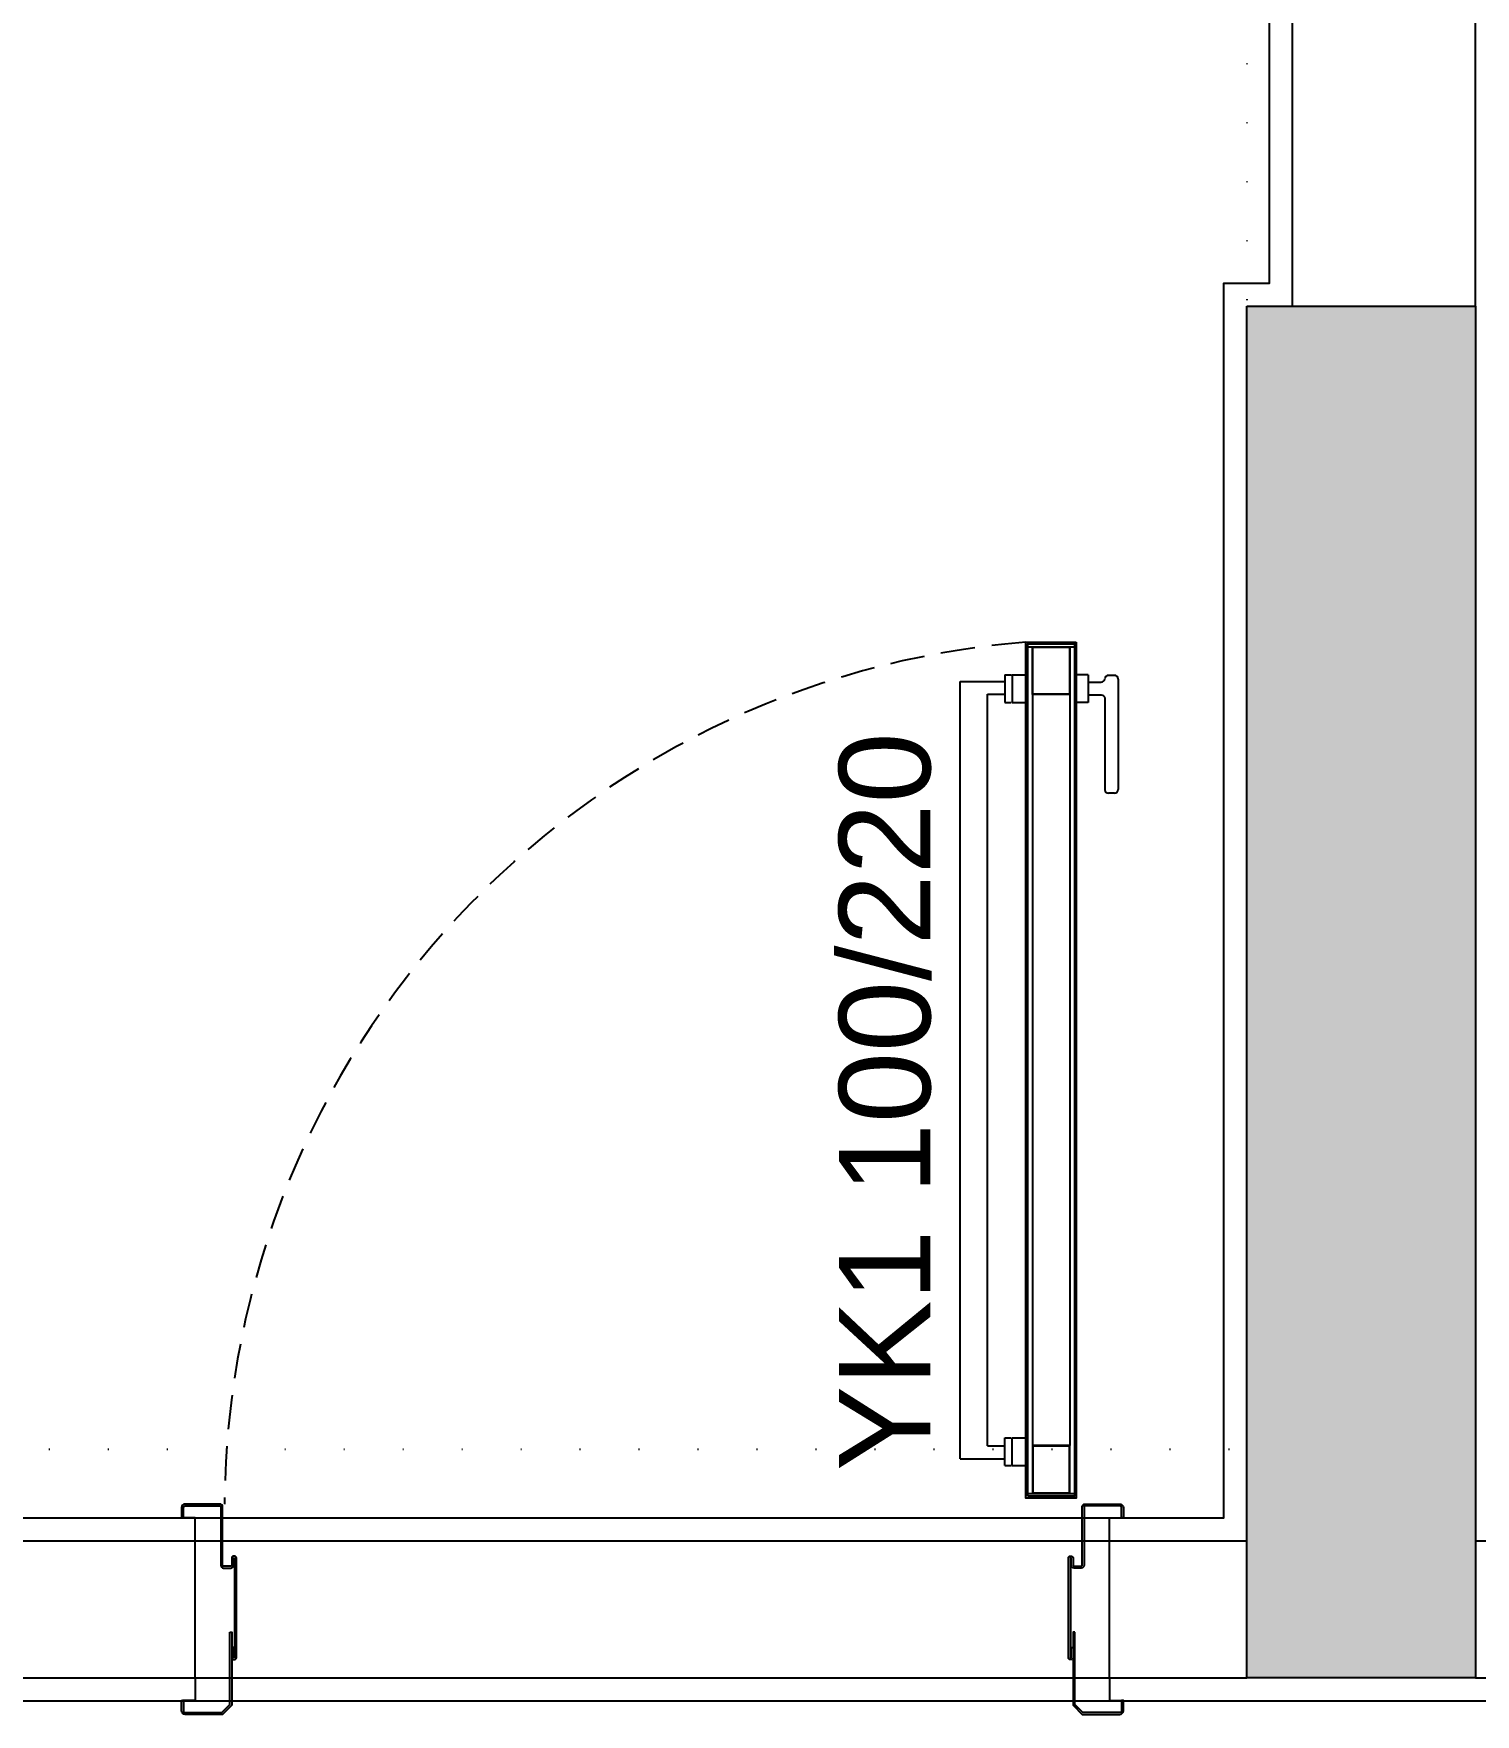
# Model space of a CAD drawing. Header units: inches. Extents: x 21 to 32698, y 13 to 3712.
# Drawn here: x 9199 to 9356.7, y 1858.1 to 2041.9 of the extents above; entities that cross this region are included whole.
import ezdxf

# ---------------------------------------------------------------- set-up
doc = ezdxf.new("R2010")
doc.units = ezdxf.units.IN
doc.header["$MEASUREMENT"] = 0
doc.set_wipeout_variables(frame=1)
doc.linetypes.add('( Hidden )', pattern=[0.375, 0.25, -0.125])
doc.linetypes.add('DOT', pattern=[6.35, 0, -6.35])
for name, color, linetype, lineweight in [('Z_MİM_-KM-BEAM-RAY', 8, 'DOT', 25), ('Z_MİM_-KM-DOOR', 8, 'Continuous', 25), ('Z_MİM_-KM-DOOR-FRAM', 8, 'Continuous', 25), ('Z_MİM_-KM-DOOR-IDEN', 8, 'Continuous', 25), ('Z_MİM_-KM-IRON-05', 8, 'Continuous', 25), ('Z_MİM_-KM-PATTERN-STRC', 8, 'Continuous', 25), ('Z_MİM_-KM-STRC-CONCRETE', 8, 'Continuous', 25), ('Z_MİM_-KM-WALL', 8, 'Continuous', 25), ('Z_MİM_-KM-WALL-PL', 8, 'Continuous', 25), ('Z_MİM_-KM-WALL-PLASTER', 8, 'Continuous', 25)]:
    doc.layers.add(name, color=color, linetype=linetype, lineweight=lineweight)
doc.styles.add('STYLE1', font='arial.ttf', dxfattribs={"height": 1})

# ---------------------------------------------------------------- blocks, each defined once
blk = doc.blocks.new('*U297')
at = {"layer": 'Z_MİM_-KM-DOOR-FRAM', "linetype": '( Hidden )', "ltscale": 15}
blk.add_arc((106.37, 24.38), 95.22, 94.5613, 179.5958, dxfattribs=at)
at = {"layer": 'Z_MİM_-KM-IRON-05'}
for p, q in [((99, 118.8), (104.1, 118.8)), ((99.5, 118.8), (99.5, 31.44)), ((103.6, 118.8), (103.6, 31.44)), ((91.6, 30), (91.6, 115)), ((91.6, 115), (96.49, 115)), ((96.49, 115.74), (96.49, 112.72)), ((96.49, 115.74), (97.2, 115.74)), ((97.3, 115.74), (97.3, 112.72)), ((97.3, 115.74), (98.8, 115.74)), ((105.6, 115.74), (104.3, 115.74)), ((105.6, 115.74), (105.6, 112.72)), ((105.6, 114.93), (107.02, 114.93)), ((108.48, 115.67), (107.81, 115.67)), ((108.88, 115.27), (108.88, 103.19)), ((94.6, 31.4), (94.6, 113.6)), ((94.6, 113.6), (96.49, 113.6)), ((96.49, 112.72), (97.19, 112.72)), ((97.3, 112.72), (98.8, 112.72)), ((105.6, 112.72), (104.3, 112.72)), ((107.41, 113.16), (107.41, 103.16)), ((108.48, 102.79), (107.81, 102.79)), ((94.6, 31.4), (96.49, 31.4)), ((96.49, 29.26), (96.49, 32.28)), ((96.49, 32.28), (97.19, 32.28)), ((97.3, 29.26), (97.3, 32.28)), ((97.3, 32.28), (98.8, 32.28)), ((91.6, 30), (96.49, 30)), ((96.49, 29.26), (97.2, 29.26)), ((97.3, 29.26), (98.8, 29.26)), ((99, 26.2), (104.1, 26.2))]:
    blk.add_line(p, q, dxfattribs=at)
for points in [[(104.3, 119.3), (104.3, 25.7), (98.8, 25.7), (98.8, 119.3)], [(99, 25.9), (99, 119.1), (104.1, 119.1), (104.1, 25.9)], [(99.5, 113.56), (99.5, 118.8), (103.6, 118.8), (103.6, 113.56)], [(99.56, 113.62), (99.56, 118.74), (103.54, 118.74), (103.54, 113.62)], [(99.5, 31.44), (99.5, 26.2), (103.6, 26.2), (103.6, 31.44)], [(99.56, 31.38), (99.56, 26.26), (103.54, 26.26), (103.54, 31.38)]]:
    blk.add_lwpolyline(points, close=True, dxfattribs=at)
blk.add_lwpolyline([(105.6, 113.53), (107.02, 113.53, -0.392814), (107.41, 113.16)], format="xyb", dxfattribs=at)
for centre, start, end in [((107.02, 115.33), 270, 355.7823), ((107.81, 115.27), 90, 175.7823), ((108.48, 115.27), 0, 90), ((107.81, 103.19), 184.2177, 270), ((108.48, 103.19), 270, 0)]:
    blk.add_arc(centre, 0.4, start, end, dxfattribs=at)
at = {"layer": 'Z_MİM_-KM-DOOR-IDEN', "color": 7, "insert": (88.48, 28.66, 0), "char_height": 10, "width": 89.9901, "attachment_point": 7, "rotation": 90, "style": 'STYLE1'}
blk.add_mtext('YK1 100/220', dxfattribs=at)
blk.add_wipeout([(7.95, 24.1), (107.95, 24.1), (107.95, 3), (7.95, 3)])
at = {"layer": 'Z_MİM_-KM-DOOR'}
for points in [[(12.15, 19.1, -1.015743), (12.25, 19.1), (12.25, 8.3, -1.000002), (12.15, 8.3), (12.15, 9.35), (11.95, 9.35), (11.95, 8.25, 0.414214), (12.15, 8.05), (12.25, 8.05, 0.414214), (12.45, 8.25), (12.45, 19.15, 0.414214), (12.25, 19.35), (12.15, 19.35, 0.414214), (11.95, 19.15), (11.95, 18.35, -0.414214), (11.85, 18.25), (11.05, 18.25, -0.414214), (10.95, 18.35), (10.95, 24.75, 0.414214), (10.65, 25.05), (6.85, 25.05, 0.414214), (6.45, 24.65), (6.45, 23.55), (6.65, 23.55), (6.65, 24.65, -0.414214), (6.85, 24.85), (10.65, 24.85, -0.414214), (10.75, 24.75), (10.75, 18.35, 0.414214), (11.05, 18.05), (11.85, 18.05, 0.414214), (12.15, 18.35)], [(103.75, 19.1, 1.015743), (103.65, 19.1), (103.65, 8.3, 1.000002), (103.75, 8.3), (103.75, 9.35), (103.95, 9.35), (103.95, 8.25, -0.414214), (103.75, 8.05), (103.65, 8.05, -0.414214), (103.45, 8.25), (103.45, 19.15, -0.414214), (103.65, 19.35), (103.75, 19.35, -0.414214), (103.95, 19.15), (103.95, 18.35, 0.414214), (104.05, 18.25), (104.85, 18.25, 0.414214), (104.95, 18.35), (104.95, 24.75, -0.414214), (105.25, 25.05), (109.05, 25.05, -0.414214), (109.45, 24.65), (109.45, 23.55), (109.25, 23.55), (109.25, 24.65, 0.414214), (109.05, 24.85), (105.25, 24.85, 0.414214), (105.15, 24.75), (105.15, 18.35, -0.414214), (104.85, 18.05), (104.05, 18.05, -0.414214), (103.75, 18.35)]]:
    blk.add_lwpolyline(points, format="xyb", close=True, dxfattribs=at)
for points in [[(11.75, 11.05), (11.95, 11.05), (11.95, 3.05), (10.95, 2.05), (6.85, 2.05, -0.414214), (6.45, 2.45), (6.45, 3.55), (6.65, 3.55), (6.65, 2.45, 0.414214), (6.85, 2.25), (10.87, 2.25), (11.75, 3.13), (11.75, 11.05)], [(104.15, 11.05), (103.95, 11.05), (103.95, 3.05), (104.95, 2.05), (109.05, 2.05, 0.414214), (109.45, 2.45), (109.45, 3.55), (109.25, 3.55), (109.25, 2.45, -0.414214), (109.05, 2.25), (105.03, 2.25), (104.15, 3.13), (104.15, 11.05)]]:
    blk.add_lwpolyline(points, format="xyb", dxfattribs=at)
at = {"layer": 'Z_MİM_-KM-WALL'}
for p, q in [((7.95, 6.05), (7.95, 21.05)), ((107.95, 6.05), (107.95, 21.05))]:
    blk.add_line(p, q, dxfattribs=at)
at = {"layer": 'Z_MİM_-KM-WALL-PLASTER'}
for points in [[(7.95, 21.05), (7.95, 23.55), (6.55, 23.55)], [(107.95, 21.05), (107.95, 23.55), (109.35, 23.55)], [(7.95, 6.05), (7.95, 3.55), (6.55, 3.55)], [(107.95, 6.05), (107.95, 3.55), (109.35, 3.55)]]:
    blk.add_lwpolyline(points, dxfattribs=at)
blk = doc.blocks.new('-KM_Kolon-1K')
at = {"layer": 'Z_MİM_-KM-PATTERN-STRC'}
blk.add_hatch(color=256, dxfattribs=at).paths.add_polyline_path([(0, 1030), (25, 1030), (25, 880), (0, 880)], flags=0)
at = {"layer": 'Z_MİM_-KM-STRC-CONCRETE'}
blk.add_lwpolyline([(0, 1030), (25, 1030), (25, 880), (0, 880)], close=True, dxfattribs=at)
blk = doc.blocks.new('-KM_Kiriş İzi-1K')
at = {"layer": 'Z_MİM_-KM-BEAM-RAY'}
for p, q in [((0, 1450), (0, 1030)), ((-260, 905), (0, 905)), ((-260, 880), (0, 880))]:
    blk.add_line(p, q, dxfattribs=at)

msp = doc.modelspace()

# ---------------------------------------------------------------- linework, layer by layer
at = {"layer": 'Z_MİM_-KM-WALL'}
for p, q in [((9356.71, 1877.08), (9846.71, 1877.08)), ((9356.71, 1862.08), (9846.71, 1862.08))]:
    msp.add_line(p, q, dxfattribs=at)
at = {"layer": 'Z_MİM_-KM-WALL-PL'}
for p, q in [((9336.71, 2012.08), (9336.71, 2432.08)), ((9356.71, 2012.08), (9356.71, 2432.08))]:
    msp.add_line(p, q, dxfattribs=at)

# ---------------------------------------------------------------- block references
at = {"layer": 'Z_MİM_-KM-DOOR'}
msp.add_blockref('*U297', (9208.77, 1856.04), dxfattribs=at)

# ---------------------------------------------------------------- next in the draw order: linework, layer by layer
at = {"layer": 'Z_MİM_-KM-WALL'}
for p, q in [((9071.72, 1877.08), (9331.71, 1877.08)), ((9071.72, 1862.08), (9331.71, 1862.08))]:
    msp.add_line(p, q, dxfattribs=at)
at = {"layer": 'Z_MİM_-KM-WALL-PLASTER'}
msp.add_lwpolyline([(9038.46, 1859.58), (10644.21, 1859.58), (10644.21, 2089.58), (10699.22, 2089.58), (10699.26, 2582.08)], dxfattribs=at)
msp.add_lwpolyline([(9074.22, 1879.58), (9329.21, 1879.58), (9329.21, 2014.58), (9334.21, 2014.58), (9334.21, 2429.58), (9329.21, 2429.58), (9329.26, 2559.58), (9149.21, 2559.58), (9149.21, 2544.58), (9064.21, 2544.58), (9064.21, 1964.58), (9074.22, 1964.58)], close=True, dxfattribs=at)

# ---------------------------------------------------------------- next in the draw order: block references
at = {"layer": 'Z_MİM_-KM-BEAM-RAY'}
msp.add_blockref('-KM_Kiriş İzi-1K', (9331.71, 982.08), dxfattribs=at)
at = {"layer": 'Z_MİM_-KM-STRC-CONCRETE'}
msp.add_blockref('-KM_Kolon-1K', (9331.71, 982.08), dxfattribs=at)

doc.saveas('drawing.dxf')
